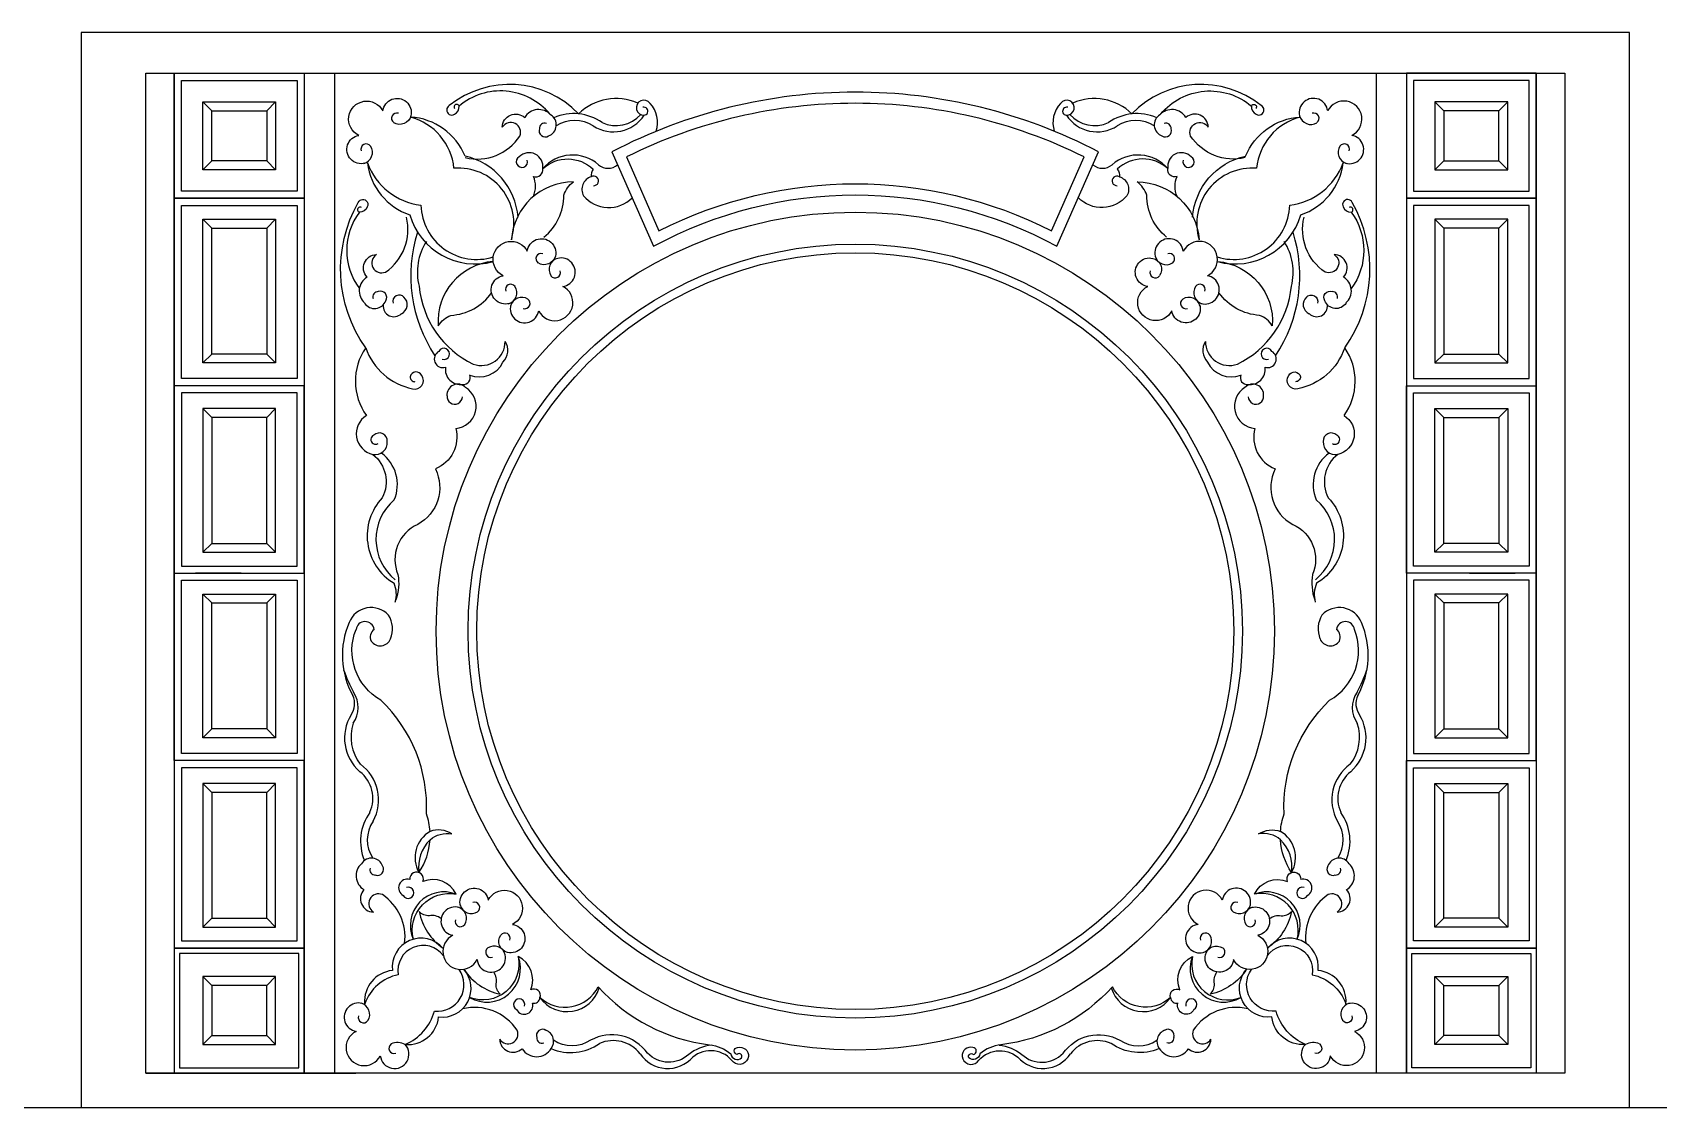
# Model space of a CAD drawing. Extents: x -66030 to 95157, y -13132 to 45879.
# Drawn here: x 25316 to 29096, y 39315 to 41815 of the extents above; entities that cross this region are included whole.
import ezdxf

# ---------------------------------------------------------------- set-up
doc = ezdxf.new("R2010")
doc.units = 0
doc.header["$LTSCALE"] = 100
doc.header["$MEASUREMENT"] = 0
doc.layers.get('0').update_dxf_attribs({"linetype": 'CONTINUOUS'})
for name, color, linetype in [('3', 11, 'CONTINUOUS'), ('4', 121, 'CONTINUOUS'), ('7', 105, 'CONTINUOUS')]:
    doc.layers.add(name, color=color, linetype=linetype)

msp = doc.modelspace()

# ---------------------------------------------------------------- linework, layer by layer
at = {"linetype": 'ByBlock'}
msp.add_line((28439.8, 41720.4), (28439.8, 39395.2), dxfattribs=at)
at = {"layer": '3', "linetype": 'ByBlock'}
for p, q in [((25645.8, 41720.4), (25645.8, 39395.2)), ((25645.8, 40557.8), (25645.8, 41720.4)), ((25645.8, 41139.1), (25645.8, 41720.4)), ((28812.2, 41720.4), (28812.2, 39395.2)), ((28812.2, 40557.8), (28812.2, 41720.4)), ((28812.2, 41139.1), (28812.2, 41720.4)), ((25732.9, 41633.4), (25712.2, 41654.1)), ((25860.7, 41633.4), (25881.5, 41654.1)), ((28597.3, 41633.4), (28576.6, 41654.1)), ((28725.2, 41633.4), (28745.9, 41654.1)), ((25732.9, 41516.9), (25712.2, 41496.1)), ((25860.7, 41516.9), (25881.5, 41496.1)), ((28597.3, 41516.9), (28576.6, 41496.1)), ((28725.2, 41516.9), (28745.9, 41496.1)), ((25645.8, 41429.8), (25947.8, 41429.8)), ((28812.2, 41429.8), (28510.3, 41429.8)), ((25732.9, 41360.5), (25712.2, 41381.3)), ((25860.7, 41360.5), (25881.5, 41381.3)), ((28597.3, 41360.5), (28576.6, 41381.3)), ((28725.2, 41360.5), (28745.9, 41381.3)), ((25732.9, 41067.5), (25712.2, 41046.8)), ((25860.7, 41067.5), (25881.5, 41046.8)), ((28597.3, 41067.5), (28576.6, 41046.8)), ((28725.2, 41067.5), (28745.9, 41046.8)), ((25947.8, 40993.8), (25645.8, 40993.8)), ((25947.8, 40993.8), (25645.8, 40993.8)), ((28510.3, 40993.8), (28812.2, 40993.8)), ((28510.3, 40993.8), (28812.2, 40993.8)), ((25732.9, 40920.1), (25712.2, 40940.8)), ((25860.7, 40920.1), (25881.5, 40940.8)), ((28597.3, 40920.1), (28576.6, 40940.8)), ((28725.2, 40920.1), (28745.9, 40940.8)), ((25732.9, 40627), (25712.2, 40606.3)), ((25860.7, 40627), (25881.5, 40606.3)), ((28597.3, 40627), (28576.6, 40606.3)), ((28725.2, 40627), (28745.9, 40606.3)), ((25801.3, 40557.8), (25695.2, 40557.8)), ((25801.3, 40557.8), (25695.2, 40557.8)), ((28656.7, 40557.8), (28762.9, 40557.8)), ((28656.7, 40557.8), (28762.9, 40557.8)), ((25732.9, 40488.6), (25712.2, 40509.3)), ((25860.7, 40488.6), (25881.5, 40509.3)), ((28597.3, 40488.6), (28576.6, 40509.3)), ((28725.2, 40488.6), (28745.9, 40509.3)), ((25732.9, 40195.5), (25712.2, 40174.8)), ((25860.7, 40195.5), (25881.5, 40174.8)), ((28597.3, 40195.5), (28576.6, 40174.8)), ((28725.2, 40195.5), (28745.9, 40174.8)), ((25947.8, 40121.8), (25645.8, 40121.8)), ((25947.8, 40121.8), (25645.8, 40121.8)), ((25801.3, 40121.8), (25690.8, 40121.8)), ((28510.3, 40121.8), (28812.2, 40121.8)), ((28510.3, 40121.8), (28812.2, 40121.8)), ((28656.7, 40121.8), (28767.3, 40121.8)), ((25732.9, 40048.1), (25712.2, 40068.8)), ((25860.7, 40048.1), (25881.5, 40068.8)), ((28597.3, 40048.1), (28576.6, 40068.8)), ((28725.2, 40048.1), (28745.9, 40068.8)), ((25732.9, 39755.1), (25712.2, 39734.3)), ((25860.7, 39755.1), (25881.5, 39734.3)), ((28597.3, 39755.1), (28576.6, 39734.3)), ((28725.2, 39755.1), (28745.9, 39734.3)), ((25645.8, 39685.8), (25947.8, 39685.8)), ((28812.2, 39685.8), (28510.3, 39685.8)), ((25732.9, 39598.8), (25712.2, 39619.5)), ((25860.7, 39598.8), (25881.5, 39619.5)), ((28597.3, 39598.8), (28576.6, 39619.5)), ((28725.2, 39598.8), (28745.9, 39619.5)), ((25732.9, 39482.3), (25712.2, 39461.5)), ((25860.7, 39482.3), (25881.5, 39461.5)), ((28597.3, 39482.3), (28576.6, 39461.5)), ((28725.2, 39482.3), (28745.9, 39461.5))]:
    msp.add_line(p, q, dxfattribs=at)
at = {"layer": '3', "color": 2}
msp.add_line((-66009.4, 39315.3), (95156.9, 39315.3), dxfattribs=at)
at = {"layer": '3', "linetype": 'ByBlock'}
for points in [[(25645.8, 41720.4), (25947.8, 41720.4), (25947.8, 41429.8), (25645.8, 41429.8)], [(25645.8, 41720.4), (25947.8, 41720.4), (25947.8, 41429.8), (25645.8, 41429.8)], [(25662.4, 41703.8), (25931.2, 41703.8), (25931.2, 41446.4), (25662.4, 41446.4)], [(28812.2, 41720.4), (28510.3, 41720.4), (28510.3, 41429.8), (28812.2, 41429.8)], [(28812.2, 41720.4), (28510.3, 41720.4), (28510.3, 41429.8), (28812.2, 41429.8)], [(28795.7, 41703.8), (28526.8, 41703.8), (28526.8, 41446.4), (28795.7, 41446.4)], [(25712.2, 41654.1), (25881.5, 41654.1), (25881.5, 41496.1), (25712.2, 41496.1)], [(28745.9, 41654.1), (28576.6, 41654.1), (28576.6, 41496.1), (28745.9, 41496.1)], [(25645.8, 41429.8), (25947.8, 41429.8), (25947.8, 40993.8), (25645.8, 40993.8)], [(25662.4, 41413.2), (25931.2, 41413.2), (25931.2, 41010.4), (25662.4, 41010.4)], [(28812.2, 41429.8), (28510.3, 41429.8), (28510.3, 40993.8), (28812.2, 40993.8)], [(28795.7, 41413.2), (28526.8, 41413.2), (28526.8, 41010.4), (28795.7, 41010.4)], [(25712.2, 41381.3), (25881.5, 41381.3), (25881.5, 41046.8), (25712.2, 41046.8)], [(28745.9, 41381.3), (28576.6, 41381.3), (28576.6, 41046.8), (28745.9, 41046.8)], [(25645.8, 40557.8), (25947.8, 40557.8), (25947.8, 40993.8), (25645.8, 40993.8)], [(25662.4, 40574.4), (25931.2, 40574.4), (25931.2, 40977.2), (25662.4, 40977.2)], [(28812.2, 40557.8), (28510.3, 40557.8), (28510.3, 40993.8), (28812.2, 40993.8)], [(28795.7, 40574.4), (28526.8, 40574.4), (28526.8, 40977.2), (28795.7, 40977.2)], [(25712.2, 40606.3), (25881.5, 40606.3), (25881.5, 40940.8), (25712.2, 40940.8)], [(28745.9, 40606.3), (28576.6, 40606.3), (28576.6, 40940.8), (28745.9, 40940.8)], [(25645.8, 40557.8), (25947.8, 40557.8), (25947.8, 40121.8), (25645.8, 40121.8)], [(25662.4, 40541.2), (25931.2, 40541.2), (25931.2, 40138.4), (25662.4, 40138.4)], [(28812.2, 40557.8), (28510.3, 40557.8), (28510.3, 40121.8), (28812.2, 40121.8)], [(28795.7, 40541.2), (28526.8, 40541.2), (28526.8, 40138.4), (28795.7, 40138.4)], [(25712.2, 40509.3), (25881.5, 40509.3), (25881.5, 40174.8), (25712.2, 40174.8)], [(28745.9, 40509.3), (28576.6, 40509.3), (28576.6, 40174.8), (28745.9, 40174.8)], [(25645.8, 39685.8), (25947.8, 39685.8), (25947.8, 40121.8), (25645.8, 40121.8)], [(28812.2, 39685.8), (28510.3, 39685.8), (28510.3, 40121.8), (28812.2, 40121.8)], [(25662.4, 39702.4), (25931.2, 39702.4), (25931.2, 40105.2), (25662.4, 40105.2)], [(28795.7, 39702.4), (28526.8, 39702.4), (28526.8, 40105.2), (28795.7, 40105.2)], [(25712.2, 39734.3), (25881.5, 39734.3), (25881.5, 40068.8), (25712.2, 40068.8)], [(28745.9, 39734.3), (28576.6, 39734.3), (28576.6, 40068.8), (28745.9, 40068.8)], [(25645.8, 39395.2), (25947.8, 39395.2), (25947.8, 39685.8), (25645.8, 39685.8)], [(25658.3, 39407.6), (25935.4, 39407.6), (25935.4, 39673.4), (25658.3, 39673.4)], [(28812.2, 39395.2), (28510.3, 39395.2), (28510.3, 39685.8), (28812.2, 39685.8)], [(28799.8, 39407.6), (28522.7, 39407.6), (28522.7, 39673.4), (28799.8, 39673.4)], [(25712.2, 39461.5), (25881.5, 39461.5), (25881.5, 39619.5), (25712.2, 39619.5)], [(28745.9, 39461.5), (28576.6, 39461.5), (28576.6, 39619.5), (28745.9, 39619.5)]]:
    msp.add_lwpolyline(points, close=True, dxfattribs=at)
msp.add_lwpolyline([(26772.7, 41353.9, -0.239885), (27685.4, 41353.9), (27761.2, 41525.7, 0.116027), (27229, 41650.5, 0.116027), (26696.9, 41525.7)], format="xyb", close=True, dxfattribs=at)
for points in [[(26088.2, 41186.1, 0.626883), (26137.4, 41191.5, 0.732031), (26120.2, 41212.5, 0.732031)], [(26180.5, 41199, 0.836848), (26154.4, 41185.4, 0.836848)], [(28277.6, 41199, -0.836848), (28303.6, 41185.4, -0.836848)], [(28369.9, 41186.1, -0.626883), (28320.7, 41191.5, -0.732031), (28337.9, 41212.5, -0.732031)], [(26090.9, 41082.1, 0.26427), (26200, 40986.5, 0.701954), (26221.1, 41017.6, 0.701954)], [(28367.1, 41082.1, -0.26427), (28258.1, 40986.5, -0.701954), (28237, 41017.6, -0.701954)], [(26221.1, 41017.6, 0.720505), (26194.1, 41014.6, 0.414673), (26205.4, 41003, 0.414673)], [(28237, 41017.6, -0.720505), (28264, 41014.6, -0.414673), (28252.7, 41003, -0.414673)], [(26266.3, 39754.6, 0.200006), (26238.8, 39761.2, -0.235914), (26215.1, 39770.9, 0.197885), (26271.2, 39685.4)], [(28191.8, 39754.6, -0.200006), (28219.3, 39761.2, 0.235914), (28243, 39770.9, -0.197885), (28186.9, 39685.4)], [(26271.4, 39668.1, 0.793073), (26166.6, 39624, 0.256791), (26088.5, 39556.5)], [(28186.7, 39668.1, -0.793073), (28291.5, 39624, -0.256791), (28369.6, 39556.5)], [(26182.6, 39461.7, 0.22799), (26250.7, 39539.3, 0.647144), (26308.1, 39636.2, 0.870431)], [(26319.1, 39636.6, 0.197885), (26403.6, 39578.8, -0.235914), (26394.3, 39602.7, 0.199201), (26388.4, 39630.3, 0.199201)], [(28138.9, 39636.6, -0.197885), (28054.4, 39578.8, 0.235914), (28063.8, 39602.7, -0.199201), (28069.7, 39630.3, -0.199201)], [(28275.4, 39461.7, -0.22799), (28207.4, 39539.3, -0.647144), (28150, 39636.2, -0.870431)], [(26441.7, 39543, 0.917887), (26478.7, 39558.1, 0.917887)], [(28016.4, 39543, -0.917887), (27979.3, 39558.1, -0.917887)], [(26074.4, 39528.4, 0.866611), (26095.9, 39517.2, 0.866611)], [(28383.7, 39528.4, -0.866611), (28362.1, 39517.2, -0.866611)], [(26488.7, 39477.7, 0.534687), (26504.7, 39465.6, 0.534687)], [(26894.9, 39460.3, 0.148145), (26842.1, 39438.6, -0.406102), (26746.1, 39441.2, 0.383439), (26613.8, 39471.7, -0.302394), (26527.7, 39471.6)], [(27563.2, 39460.3, -0.148145), (27616, 39438.6, 0.406102), (27712, 39441.2, -0.383439), (27844.2, 39471.7, 0.302394), (27930.4, 39471.6)], [(27969.4, 39477.7, -0.534687), (27953.4, 39465.6, -0.534687)], [(26149.9, 39462.9, 0.866611), (26161, 39441.2, 0.866611)], [(28308.2, 39462.9, -0.866611), (28297.1, 39441.2, -0.866611)]]:
    msp.add_lwpolyline(points, format="xyb", dxfattribs=at)
msp.add_circle((27229, 40423), 900, dxfattribs=at)
for centre, radius, start, end in [((26163.1, 41615.6), 12.3, 71.2451, 234.8953), ((26506.5, 41600.4), 27.5, 290.3206, 58.6522), ((26574.2, 41511.7), 114.9, 54.8047, 113.5107), ((26666.6, 41670.1), 85.9, 237.1285, 326.6976), ((26672.2, 41677.8), 78.9, 246.2439, 317.3958), ((26737.7, 41632.2), 9.33, 274.0865, 105.6507), ((27720.4, 41632.2), 9.33, 74.3493, 265.9135), ((27791.5, 41670.1), 85.9, 213.3024, 302.8715), ((27785.8, 41677.8), 78.9, 222.6042, 293.7561), ((27883.9, 41511.7), 114.9, 66.4893, 125.1953), ((27951.6, 41600.4), 27.5, 121.3478, 249.6794), ((28295, 41615.6), 12.3, 305.1047, 108.7549), ((26159.6, 41486), 137.1, 5.6595, 74.9926), ((26508.1, 41586.5), 14.2, 158.9491, 303.7702), ((26506.9, 41592.3), 12.1, 70.9572, 183.4886), ((26577, 41533.2), 77.7, 56.448, 123.748), ((27881.1, 41533.2), 77.7, 56.252, 123.552), ((27950, 41586.5), 14.2, 236.2298, 21.0509), ((27951.2, 41592.3), 12.1, 356.5114, 109.0428), ((28298.5, 41486), 137.1, 105.0074, 174.3405), ((26092.2, 41543.9), 12.3, 35.7928, 199.443), ((26079.9, 41536.5), 26.6, 284.6228, 33.0676), ((28378.2, 41536.5), 26.6, 146.9324, 255.3772), ((28365.8, 41543.9), 12.3, 340.557, 144.2072), ((26238.1, 41564.9), 152.8, 200.3396, 262.8006), ((26454.1, 41514.6), 13.1, 118.0049, 17.9685), ((26470.8, 41503.8), 31.9, 350.5968, 135.7155), ((26571.7, 41438.4), 91.9, 48.9947, 139.0466), ((26654.4, 41534.2), 34.7, 229.7674, 309.722), ((27803.7, 41534.2), 34.7, 230.278, 310.2326), ((27886.4, 41438.4), 91.9, 40.9534, 131.0053), ((27987.2, 41503.8), 31.9, 44.2845, 189.4032), ((28004, 41514.6), 13.1, 162.0315, 61.9951), ((28219.9, 41564.9), 152.8, 277.1994, 339.6604), ((26306.2, 41370.9), 129, 342.8846, 94.5005), ((26620.9, 41470.1), 11.2, 265.8082, 121.048), ((27837.2, 41470.1), 11.2, 58.952, 274.1918), ((28151.9, 41370.9), 129, 85.4995, 197.1154), ((26349, 41417.4), 130, 181.8187, 287.1878), ((28109.1, 41417.4), 130, 252.8122, 358.1813), ((26531.3, 41249.3), 335.6, 162.394, 213.5891), ((27926.8, 41249.3), 335.6, 326.4109, 17.606), ((26498.8, 41289.2), 12.3, 71.2451, 234.8953), ((27959.3, 41289.2), 12.3, 305.1047, 108.7549), ((26531.5, 41256.8), 12.3, 215.7928, 19.443), ((27926.5, 41256.8), 12.3, 160.557, 324.2072), ((26119.6, 41200.4), 12.1, 87.1995, 199.7309), ((26428, 41217.5), 12.3, 35.7928, 199.443), ((26415.6, 41210.1), 26.6, 284.6228, 33.0676), ((28042.5, 41210.1), 26.6, 146.9324, 255.3772), ((28030.1, 41217.5), 12.3, 340.557, 144.2072), ((28338.4, 41200.4), 12.1, 340.2691, 92.8005), ((26156.2, 41178.9), 24.8, 173.0617, 314.9393), ((26164.8, 41182.4), 22.9, 292.9539, 49.1206), ((26453.5, 41172.7), 26.6, 57.6205, 166.0652), ((26460.7, 41185.2), 12.3, 251.2451, 54.8953), ((27997.4, 41185.2), 12.3, 125.1047, 288.7549), ((28004.6, 41172.7), 26.6, 13.9348, 122.3795), ((28293.3, 41182.4), 22.9, 130.8794, 247.0461), ((28301.9, 41178.9), 24.8, 225.0607, 6.9383), ((26270.3, 41055.9), 20.1, 117.6046, 287.7983), ((26272.6, 41067.7), 13.1, 252.7196, 152.6832), ((28185.5, 41067.7), 13.1, 27.3168, 287.2804), ((28187.8, 41055.9), 20.1, 252.2017, 62.3954), ((26311.2, 41031.6), 35.2, 171.5116, 278.3102), ((28146.8, 41031.6), 35.2, 261.6898, 8.4884), ((26304.8, 40972.4), 25.1, 43.0502, 184.8885), ((28153.3, 40972.4), 25.1, 355.1115, 136.9498), ((26297.7, 40968.7), 17.9, 174.7468, 358.4875), ((28160.4, 40968.7), 17.9, 181.5125, 5.2532), ((26113.7, 40868.6), 10.9, 112.3097, 303.1601), ((26113.2, 40861.3), 27.9, 258.1823, 4.8794), ((26122.5, 40865.3), 18.7, 354.9992, 133.9991), ((28344.9, 40861.3), 27.9, 175.1206, 281.8177), ((28335.6, 40865.3), 18.7, 46.0009, 185.0008), ((28344.4, 40868.6), 10.9, 236.8399, 67.6903), ((26072.8, 40763.6), 91.7, 337.2111, 53.3888), ((28385.3, 40763.6), 91.7, 126.6112, 202.7889), ((26235.1, 40636.2), 120.4, 130.2203, 231.0867), ((28223, 40636.2), 120.4, 308.9133, 49.7797), ((26406.9, 40463.8), 389.9, 199.5804, 207.9888), ((28051.2, 40463.8), 389.9, 332.0112, 340.4196), ((26021.8, 40254.2), 43.4, 323.6399, 26.1936), ((26009.8, 40245.3), 63.7, 325.1674, 33.9826), ((28448.3, 40245.3), 63.7, 146.0174, 214.8326), ((28436.3, 40254.2), 43.4, 153.8064, 216.3601), ((26158.7, 40176.3), 102, 161.3472, 218.0107), ((28299.4, 40176.3), 102, 321.9893, 18.6528), ((26019.5, 40030.8), 101.5, 330.6309, 54.5461), ((28438.6, 40030.8), 101.5, 125.4539, 209.3691), ((26172.3, 39937.5), 77.7, 145.9084, 213.2084), ((26275.9, 39896.6), 70.3, 120.293, 209.6143), ((28182.2, 39896.6), 70.3, 330.3857, 59.707), ((28285.8, 39937.5), 77.7, 326.7916, 34.0916), ((26301.4, 39874.9), 87.6, 134.1193, 188.6291), ((28156.7, 39874.9), 87.6, 351.3709, 45.8807), ((26104.4, 39867.6), 27.5, 19.781, 148.1126), ((28353.7, 39867.6), 27.5, 31.8874, 160.219), ((26112.5, 39867.9), 12.1, 160.4176, 272.949), ((26118.3, 39869.1), 14.2, 248.4095, 33.2306), ((26187.4, 39826.2), 20.1, 72.3502, 242.5439), ((28270.7, 39826.2), 20.1, 297.4561, 107.6498), ((28339.8, 39869.1), 14.2, 146.7694, 291.5905), ((28345.6, 39867.9), 12.1, 267.051, 19.5824), ((26189.7, 39814.4), 13.1, 207.4653, 107.4289), ((26272.6, 39738.6), 78, 68.5231, 204.3858), ((28185.4, 39738.6), 78, 335.6142, 111.4769), ((28268.4, 39814.4), 13.1, 72.5711, 332.5347), ((26298.6, 39755.2), 26.6, 327.0809, 75.5256), ((26336.4, 39792.7), 26.6, 194.0832, 302.528), ((26343.6, 39780.3), 12.3, 305.2532, 108.9034), ((28114.4, 39780.3), 12.3, 71.0966, 234.7468), ((28121.7, 39792.7), 26.6, 237.472, 345.9168), ((28159.5, 39755.2), 26.6, 104.4744, 212.9191), ((26311, 39747.8), 12.3, 160.7055, 324.3557), ((28147.1, 39747.8), 12.3, 215.6443, 19.2945), ((26414.7, 39708.7), 12.3, 340.7055, 144.3557), ((28043.4, 39708.7), 12.3, 35.6443, 199.2945), ((26372.5, 39638.1), 78, 239.1208, 21.0858), ((26382, 39676.3), 12.3, 125.2532, 288.9034), ((28085.5, 39638.1), 78, 158.9142, 300.8792), ((28076.1, 39676.3), 12.3, 251.0966, 54.7468), ((26559.3, 39616.2), 78, 215.7339, 342.8381), ((27898.8, 39616.2), 78, 197.1619, 324.2661), ((26073.6, 39531.7), 26.6, 327.0809, 75.5256), ((26447.8, 39554.6), 13.1, 342.18, 242.1436), ((26482.3, 39571.4), 13.7, 255.0395, 357.1569), ((27975.8, 39571.4), 13.7, 182.8431, 284.9605), ((28010.3, 39554.6), 13.1, 297.8564, 197.82), ((28384.5, 39531.7), 26.6, 104.4744, 212.9191), ((26165.2, 39430.7), 35.6, 60.5679, 115.3558), ((26501.9, 39482.8), 14.2, 56.3783, 201.1994), ((26500.3, 39468.9), 27.5, 322.8922, 69.8279), ((27957.7, 39468.9), 27.5, 110.1721, 217.1078), ((27956.1, 39482.8), 14.2, 338.8006, 123.6217), ((28292.9, 39430.7), 35.6, 64.6442, 119.4321)]:
    msp.add_arc(centre, radius, start, end, dxfattribs=at)
at = {"layer": '4'}
for p, q in [((25579.5, 39395.2), (26068.1, 39395.2)), ((28878.6, 39395.2), (28481.2, 39395.2))]:
    msp.add_line(p, q, dxfattribs=at)
at = {"layer": '4', "linetype": 'ByBlock'}
msp.add_lwpolyline([(25429, 39315.2), (29029, 39315.2), (29029, 41815.2), (25429, 41815.2)], close=True, dxfattribs=at)
msp.add_circle((27229, 40423), 880, dxfattribs=at)
at = {"layer": '7', "linetype": 'ByBlock'}
for p, q in [((28439.8, 41720.4), (28439.8, 39395.2)), ((28878.6, 39395.2), (25579.5, 39395.2))]:
    msp.add_line(p, q, dxfattribs=at)
for points in [[(25579.5, 39395.2), (25579.5, 41720.4), (28878.6, 41720.4), (28878.6, 39395.2)], [(25645.8, 41720.4), (25645.8, 39395.2)], [(25947.8, 41720.4), (25947.8, 39395.2)], [(26018.3, 41720.4), (26018.3, 39395.2)], [(26018.3, 41720.4), (26018.3, 39395.2)], [(28439.8, 41720.4), (28439.8, 39395.2)], [(28439.8, 41720.4), (28439.8, 39395.2)], [(28510.3, 41720.4), (28510.3, 39395.2)], [(28812.2, 41720.4), (28812.2, 39395.2)]]:
    msp.add_lwpolyline(points, dxfattribs=at)
for points in [[(26089.1, 41511.3, -1.053231), (26074.7, 41576, -1.386153), (26130.7, 41632.8, -1.053231), (26196.1, 41621.6, -0.511972), (26156, 41605.5)], [(26518.9, 41625.8, 0.414792), (26308, 41644.2, 1.10988), (26297.4, 41638.8)], [(27939.2, 41625.8, -0.414792), (28150, 41644.2, -1.10988), (28160.7, 41638.8)], [(28369, 41511.3, 1.053231), (28383.4, 41576, 1.386153), (28327.3, 41632.8, 1.053231), (28261.9, 41621.6, 0.511972), (28302.1, 41605.5)], [(26322.4, 41524.2, 0.314875), (26449.5, 41574.5, 0.912282), (26408.4, 41595, -0.641768), (26460.5, 41617.5)], [(28135.7, 41524.2, -0.314875), (28008.6, 41574.5, -0.912282), (28049.7, 41595, 0.641768), (27997.6, 41617.5)], [(26445, 41385.5, 0.329984), (26321.8, 41527.6, 0.287623), (26195.1, 41618.5)], [(28013.1, 41385.5, -0.329984), (28136.3, 41527.6, -0.287623), (28262.9, 41618.5)], [(26480.8, 41433.9, 0.200257), (26480.9, 41480.6, 0.599282), (26502.3, 41498.6, -0.390752), (26620, 41497.5, 0.209745), (26615.1, 41479.7, 0.209745)], [(27977.3, 41433.9, -0.200257), (27977.2, 41480.6, -0.599282), (27955.7, 41498.6, 0.390752), (27838, 41497.5, -0.209745), (27843, 41479.7, -0.209745)], [(26615.1, 41479.7, 0.476917), (26597.4, 41435.6, 0.447602), (26710.3, 41431)], [(27843, 41479.7, -0.476917), (27860.7, 41435.6, -0.447602), (27747.8, 41431)], [(26505.1, 41339.1, 0.226298), (26551.4, 41436.7, -0.162106), (26574, 41467.7, 0.395338), (26429.5, 41332.9)], [(27952.9, 41339.1, -0.226298), (27906.7, 41436.7, 0.162106), (27884.1, 41467.7, -0.395338), (28028.5, 41332.9)], [(26090.9, 41082.1, -0.291736), (26073.7, 41420.2, -1.030072), (26094.6, 41409.6, -0.315838), (26076.2, 41397.5, 0.329666), (26076.2, 41219.6, 0.329666)], [(28367.1, 41082.1, 0.291736), (28384.3, 41420.2, 1.030072), (28363.5, 41409.6, 0.315838), (28381.9, 41397.5, -0.329666), (28381.9, 41219.6, -0.329666)], [(26093.9, 41246.5, -0.641768), (26115.7, 41298.8, 0.912282), (26136.8, 41258, 0.314875), (26185.5, 41385.7, 0.314875)], [(28364.2, 41246.5, 0.641768), (28342.3, 41298.8, -0.912282), (28321.3, 41258, -0.314875), (28272.6, 41385.7, -0.314875)], [(26424.8, 41184.9, -1.053231), (26410.4, 41249.6, -1.386153), (26466.5, 41306.4, -1.053231), (26531.9, 41295.2, -0.511972), (26491.8, 41279.2)], [(28033.2, 41184.9, 1.053231), (28047.7, 41249.6, 1.386153), (27991.6, 41306.4, 1.053231), (27926.2, 41295.2, 0.511972), (27966.3, 41279.2)], [(26387.2, 41282.6, 0.411734), (26259.4, 41132.9, -0.162106), (26289, 41157.4, 0.226298), (26383.5, 41209.6, 0.226298)], [(26428.1, 41181.6, 1.053231), (26493, 41168, 1.386153), (26549.1, 41224.7, 1.053231), (26537.2, 41290, 0.511972), (26521.6, 41249.7)], [(28030, 41181.6, -1.053231), (27965, 41168, -1.386153), (27909, 41224.7, -1.053231), (27920.9, 41290, -0.511972), (27936.5, 41249.7)], [(28070.8, 41282.6, -0.411734), (28198.6, 41132.9, 0.162106), (28169.1, 41157.4, -0.226298), (28074.6, 41209.6, -0.226298)], [(26092.8, 40924.2, 0.679814), (26107.5, 40834, -0.360732), (26129.5, 40733.3, 0.479239), (26156.7, 40534.3, 0.479239)], [(28365.3, 40924.2, -0.679814), (28350.6, 40834, 0.360732), (28328.6, 40733.3, -0.479239), (28301.4, 40534.3, -0.479239)], [(26300, 40894.6, -0.379412), (26252.9, 40800.3, -0.402391), (26211.8, 40671, 0.407134), (26165.8, 40554.7, -0.128207), (26160.9, 40495.7)], [(28158, 40894.6, 0.379412), (28205.2, 40800.3, 0.402391), (28246.3, 40671, -0.407134), (28292.3, 40554.7, 0.128207), (28297.2, 40495.7)], [(26240.4, 39937.8, -0.231644), (26291.3, 39951.3, 0.240419), (26240.4, 39957.3, 0.067623), (26232.2, 39997.8, 0.216126), (26126.2, 40262.4, -0.375641), (26068.4, 40427.1)], [(28217.7, 39937.8, 0.231644), (28166.8, 39951.3, -0.240419), (28217.7, 39957.3, -0.067623), (28225.9, 39997.8, -0.216126), (28331.9, 40262.4, 0.375641), (28389.7, 40427.1)], [(26214.7, 39861.8, 0.133093), (26240.4, 39937.8, 0.133093)], [(28243.4, 39861.8, -0.133093), (28217.7, 39937.8, -0.133093)], [(26201.6, 39706.4, -0.550448), (26301.2, 39811.2, 0.393852), (26223.9, 39840.9, 1.279876), (26193.5, 39845.4)], [(28256.4, 39706.4, 0.550448), (28156.9, 39811.2, -0.393852), (28234.1, 39840.9, -1.279876), (28264.6, 39845.4)], [(26311.1, 39783.7, -1.053231), (26375.9, 39797.5, -1.386153), (26432.1, 39740.9, -1.053231), (26420.4, 39675.6, -0.511972), (26404.7, 39715.9)], [(28147, 39783.7, 1.053231), (28082.2, 39797.5, 1.386153), (28025.9, 39740.9, 1.053231), (28037.7, 39675.6, 0.511972), (28053.4, 39715.9)], [(26307.8, 39780.4, 1.053231), (26293.5, 39715.7, 1.386153), (26349.7, 39659.1, 1.053231), (26415.1, 39670.4, 0.511972), (26374.9, 39686.3)], [(28150.3, 39780.4, -1.053231), (28164.6, 39715.7, -1.386153), (28108.4, 39659.1, -1.053231), (28043, 39670.4, -0.511972), (28083.2, 39686.3)], [(26496, 39570.7, 0.706554), (26474.5, 39588.6, 0.393852), (26445.3, 39666.1, -0.594885), (26332.5, 39571.1)], [(27962.1, 39570.7, -0.706554), (27983.6, 39588.6, -0.393852), (28012.8, 39666.1, 0.594885), (28125.6, 39571.1)], [(26182.6, 39461.7, 0.407783), (26260.4, 39525.7, 0.691789), (26319.1, 39636.6)], [(28275.4, 39461.7, -0.407783), (28197.7, 39525.7, -0.691789), (28138.9, 39636.6)], [(26496, 39570.7, 0.493248), (26631.4, 39595.8, 0.180389), (26890.5, 39460.9, -0.151795), (26939.5, 39440, 0.617727), (26964.9, 39431, 0.838063), (26954.8, 39438.7, -0.943139), (26955.5, 39454.6, -0.522233), (26980.8, 39433.9, -0.583938), (26945.8, 39420.3, 0.428396), (26851.3, 39432.5)], [(27962.1, 39570.7, -0.493248), (27826.7, 39595.8, -0.180389), (27567.6, 39460.9, 0.151795), (27518.6, 39440, -0.617727), (27493.2, 39431, -0.838063), (27503.2, 39438.7, 0.943139), (27502.6, 39454.6, 0.522233), (27477.3, 39433.9, 0.583938), (27512.3, 39420.3, -0.428396), (27606.8, 39432.5)], [(26082.8, 39557, 1.053231), (26068.5, 39492.2, 1.386153), (26124.7, 39435.6, 1.382421), (26182.6, 39461.7, 1.382421)], [(28375.3, 39557, -1.053231), (28389.6, 39492.2, -1.386153), (28333.4, 39435.6, -1.382421), (28275.4, 39461.7, -1.382421)], [(26522.3, 39452.3, 0.261907), (26634.3, 39464.1, 0.261907)], [(27935.8, 39452.3, -0.261907), (27823.8, 39464.1, -0.261907)]]:
    msp.add_lwpolyline(points, format="xyb", dxfattribs=at)
msp.add_lwpolyline([(26760.2, 41318, -0.254727), (27697.9, 41318), (27794.8, 41537.6, 0.121172), (27229, 41676.4, 0.121172), (26663.3, 41537.6)], format="xyb", close=True, dxfattribs=at)
for points in [[(25732.9, 41633.4), (25860.7, 41633.4), (25860.7, 41516.9), (25732.9, 41516.9)], [(28725.2, 41633.4), (28597.3, 41633.4), (28597.3, 41516.9), (28725.2, 41516.9)], [(25732.9, 41360.5), (25860.7, 41360.5), (25860.7, 41067.5), (25732.9, 41067.5)], [(28725.2, 41360.5), (28597.3, 41360.5), (28597.3, 41067.5), (28725.2, 41067.5)], [(25732.9, 40627), (25860.7, 40627), (25860.7, 40920.1), (25732.9, 40920.1)], [(28725.2, 40627), (28597.3, 40627), (28597.3, 40920.1), (28725.2, 40920.1)], [(25732.9, 40488.6), (25860.7, 40488.6), (25860.7, 40195.5), (25732.9, 40195.5)], [(28725.2, 40488.6), (28597.3, 40488.6), (28597.3, 40195.5), (28725.2, 40195.5)], [(25732.9, 39755.1), (25860.7, 39755.1), (25860.7, 40048.1), (25732.9, 40048.1)], [(28725.2, 39755.1), (28597.3, 39755.1), (28597.3, 40048.1), (28725.2, 40048.1)], [(25732.9, 39482.3), (25860.7, 39482.3), (25860.7, 39598.8), (25732.9, 39598.8)], [(28725.2, 39482.3), (28597.3, 39482.3), (28597.3, 39598.8), (28725.2, 39598.8)]]:
    msp.add_lwpolyline(points, close=True, dxfattribs=at)
msp.add_circle((27229, 40423), 974.4, dxfattribs=at)
for centre, radius, start, end in [((26425.1, 41471.5), 223, 43.8513, 128.8401), ((28033, 41471.5), 223, 51.1599, 136.1487), ((26672.8, 41537.5), 124.1, 65.9535, 134.4744), ((26737.5, 41640.4), 17.5, 35.0028, 273.0094), ((27720.6, 41640.4), 17.5, 266.9906, 144.9972), ((27785.3, 41537.5), 124.1, 45.5256, 114.0465), ((26290.8, 41635), 11.7, 118.8727, 302.2674), ((26289, 41642.4), 19.2, 295.102, 5.2145), ((26493, 41598.2), 37.8, 42.8055, 149.3664), ((26703.3, 41605.4), 66.2, 342.5595, 42.8679), ((27754.8, 41605.4), 66.2, 137.1321, 197.4405), ((27965, 41598.2), 37.8, 30.6336, 137.1945), ((28169.1, 41642.4), 19.2, 174.7855, 244.898), ((28167.3, 41635), 11.7, 237.7326, 61.1273), ((26240.4, 41530), 146.7, 187.1355, 251.3213), ((28217.7, 41530), 146.7, 288.6787, 352.8645), ((26078, 41403.2), 6, 60.7803, 252.7051), ((28380.1, 41403.2), 6, 287.2949, 119.2197), ((26345.2, 41434.9), 158, 196.1218, 285.4243), ((28112.9, 41434.9), 158, 254.5757, 343.8782), ((26341, 41258.2), 130.1, 146.7653, 194.7624), ((28117.1, 41258.2), 130.1, 345.2376, 33.2347), ((26113.6, 41214.2), 37.8, 121.3217, 227.8825), ((28344.5, 41214.2), 37.8, 312.1175, 58.6783), ((26438.2, 41245.6), 223.9, 185.259, 244.2247), ((28019.9, 41245.6), 223.9, 295.7753, 354.741), ((26359.6, 41096.1), 55.4, 250.1804, 0.7846), ((26382.1, 41075.9), 39.1, 315.5504, 32.4084), ((28076, 41075.9), 39.1, 147.5916, 224.4496), ((28098.5, 41096.1), 55.4, 179.2154, 289.8196), ((26203.5, 41004.4), 136.7, 145.3923, 215.9366), ((28254.6, 41004.4), 136.7, 324.0634, 34.6077), ((26318.1, 41012.6), 15.9, 263.6092, 22.502), ((26355.3, 41075), 60.7, 248.1947, 334.183), ((28102.8, 41075), 60.7, 205.817, 291.8053), ((28140, 41012.6), 15.9, 157.498, 276.3908), ((26296.1, 40945.8), 51.4, 274.3792, 58.2818), ((28162, 40945.8), 51.4, 121.7182, 265.6208), ((26095.8, 40508.2), 66.3, 344.5485, 23.1902), ((28362.3, 40508.2), 66.3, 156.8098, 195.4515), ((26103.7, 40422.6), 55.2, 43.2211, 158.1864), ((26090.5, 40428.2), 62.5, 338.6434, 31.0089), ((28367.6, 40428.2), 62.5, 148.9911, 201.3566), ((28354.3, 40422.6), 55.2, 21.8136, 136.7789), ((26228.7, 40366.7), 192.1, 156.5557, 209.0439), ((26089.4, 40424.2), 21.1, 8.1098, 173.5546), ((26124, 40409.2), 22.5, 127.3143, 204.5543), ((28368.6, 40424.2), 21.1, 6.4454, 171.8902), ((28334.1, 40409.2), 22.5, 335.4457, 52.6857), ((28229.4, 40366.7), 192.1, 330.9561, 23.4443), ((26124.6, 40414.5), 25.7, 214.7206, 339.4012), ((28333.5, 40414.5), 25.7, 200.5988, 325.2794), ((26145.9, 40174.5), 104.2, 148.8091, 228.8224), ((28312.2, 40174.5), 104.2, 311.1776, 31.1909), ((26028.5, 40034.1), 78.9, 335.7043, 51.8074), ((28429.6, 40034.1), 78.9, 128.1926, 204.2957), ((26193.7, 39934.5), 114.9, 144.2651, 202.9711), ((28264.3, 39934.5), 114.9, 337.0289, 35.7349), ((26106.4, 39854.1), 37.8, 132.2659, 238.8268), ((28351.6, 39854.1), 37.8, 301.1732, 47.7341), ((26109.8, 39800.7), 31.2, 137.3767, 268.1409), ((26121.2, 39789), 23.1, 68.1319, 237.6264), ((26063.1, 39711.5), 119.2, 352.9878, 55.9832), ((28395, 39711.5), 119.2, 124.0168, 187.0122), ((28336.9, 39789), 23.1, 302.3736, 111.8681), ((28348.2, 39800.7), 31.2, 271.8591, 42.6233), ((26219.6, 39641.8), 67.1, 40.2187, 186.8833), ((28238.5, 39641.8), 67.1, 353.1167, 139.7813), ((26160.2, 39562.2), 72, 95.7844, 184.5236), ((28297.9, 39562.2), 72, 355.4764, 84.2156), ((26344, 39428.7), 119.2, 33.6257, 103.5373), ((28114.1, 39428.7), 119.2, 76.4627, 146.3743), ((26421.8, 39486.2), 23.1, 211.9825, 21.477), ((26433.5, 39474.8), 31.2, 181.468, 312.2322), ((26666.3, 39391.9), 78.9, 37.8014, 113.9046), ((27791.8, 39391.9), 78.9, 66.0954, 142.1986), ((28024.6, 39474.8), 31.2, 227.7678, 358.532), ((28036.3, 39486.2), 23.1, 158.523, 328.0175), ((26488.2, 39473.4), 40.1, 212.7265, 328.267), ((26793, 39483.1), 77.2, 213.6413, 319.0783), ((27665.1, 39483.1), 77.2, 220.9217, 326.3587), ((27969.9, 39473.4), 40.1, 211.733, 327.2735)]:
    msp.add_arc(centre, radius, start, end, dxfattribs=at)

doc.saveas('drawing.dxf')
